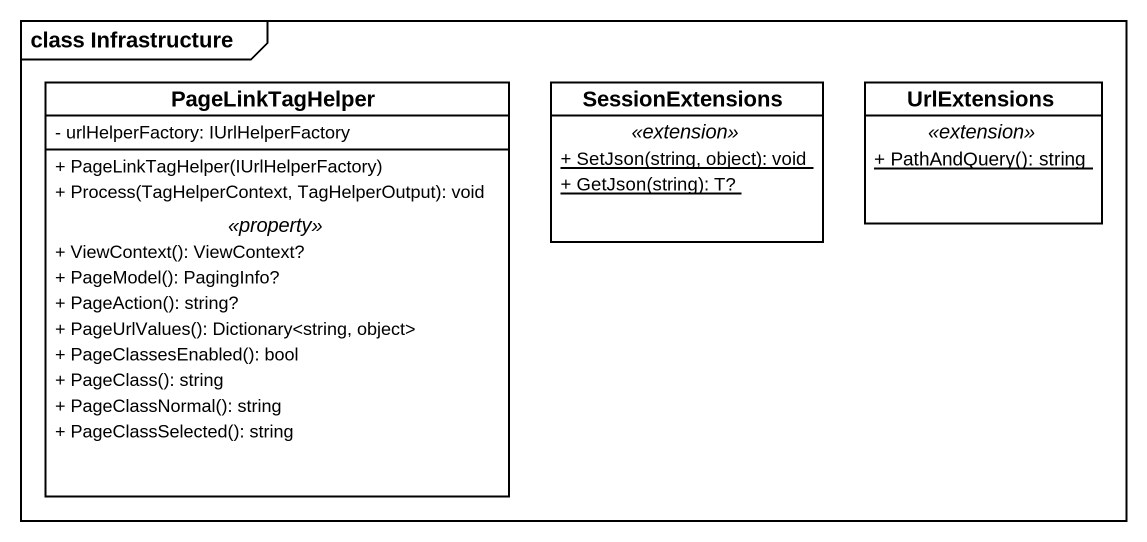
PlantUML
@startuml
mainframe class Infrastructure
hide circle
hide empty members
skinparam classAttributeIconSize 0
class PageLinkTagHelper {
  - urlHelperFactory: IUrlHelperFactory
  --
  + PageLinkTagHelper(IUrlHelperFactory)
  + Process(TagHelperContext, TagHelperOutput): void
  .. <<property>> ..
  + ViewContext(): ViewContext?
  + PageModel(): PagingInfo?
  + PageAction(): string?
  + PageUrlValues(): Dictionary<string, object>
  + PageClassesEnabled(): bool
  + PageClass(): string
  + PageClassNormal(): string
  + PageClassSelected(): string
}
class SessionExtensions {
  .. <<extension>> ..
  {static} + SetJson(string, object): void
  {static} + GetJson(string): T?
}
class UrlExtensions {
  .. <<extension>> ..
  {static} + PathAndQuery(): string
}
@enduml
